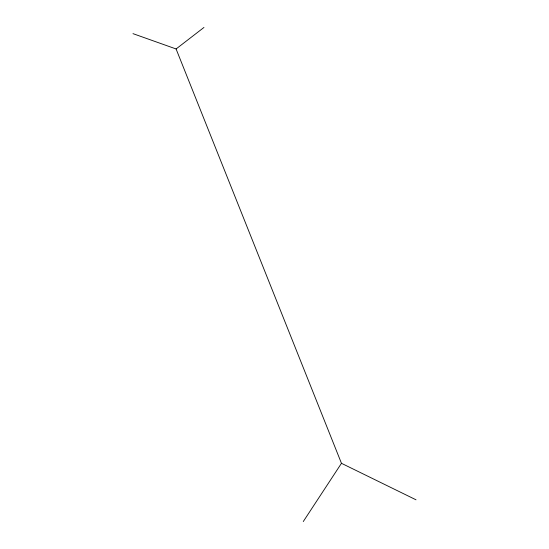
<?xml version="1.0" encoding="UTF-8"?>
<svg xmlns="http://www.w3.org/2000/svg" width="549" height="549" viewBox="0 0 549 549"><rect width="100%" height="100%" fill="white"/><g stroke="black" fill="none" stroke-linecap="round" stroke-linejoin="round"><path stroke-width="0.82" d="M303.268 521.55L341.464 463.308L176.085 48.964L132.982 33.64M176.085 48.964L203.96 27.45M341.464 463.308L416.018 499.81"/></g></svg>
